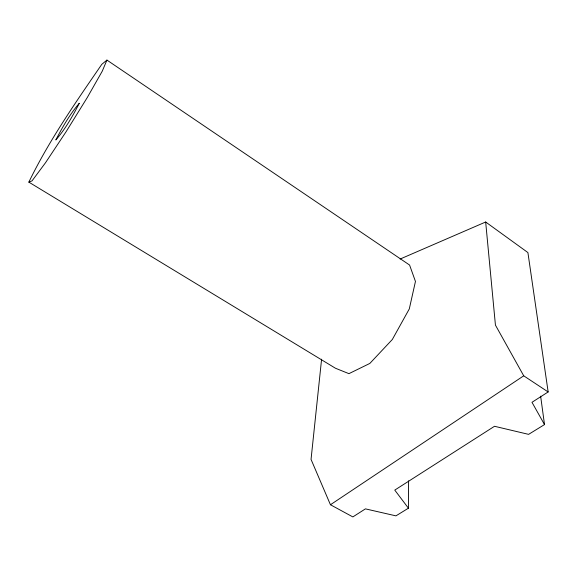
<?xml version="1.0" encoding="UTF-8"?>
<svg xmlns="http://www.w3.org/2000/svg" width="577" height="577" viewBox="0 0 577 577"><rect width="100%" height="100%" fill="white"/><g stroke="black" fill="none" stroke-linecap="round" stroke-linejoin="round"><path stroke-width="0.87" d="M321.591 359.168L311.046 459.4L330.448 504.752L352.85 516.92L365.429 508.871L395.937 515.86L408.429 508.186L408.595 480.857M106.933 60.08L102.259 71.173L87.264 97.556L66.081 131.744L45.533 162.707L32.023 180.882L28.85 182.13L335.461 368.241L348.926 373.651L369.835 363.431L392.331 339.485L409.295 308.926L415.454 281.439L409.583 265.045L106.933 60.08L101.783 64.343C75.681 102.396 49.009 140.485 28.85 182.13M330.448 504.752L523.721 375.815L548.15 391.956L531.987 402.299L544.508 424.585L528.597 434.358L494.503 426.28L394.769 490.097L408.429 508.186M400.106 259.044L485.668 222.001L527.905 252.567L548.15 391.956M523.721 375.815L495.434 325.111L485.668 222.001M540.635 396.168L544.508 424.585M79.251 103.333C72.695 116.165 65.273 129.133 55.832 139.944C62.46 127.128 69.86 114.275 79.251 103.333"/></g></svg>
